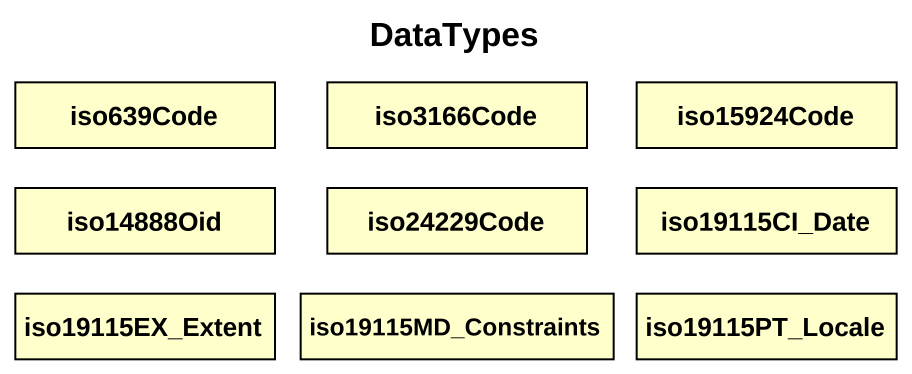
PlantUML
@startuml
title DataTypes
hide circle
hide empty members
class iso639Code
class iso3166Code
class iso15924Code
class iso14888Oid
class iso24229Code
class iso19115CI_Date
class iso19115EX_Extent
class iso19115MD_Constraints
class iso19115PT_Locale
@enduml
